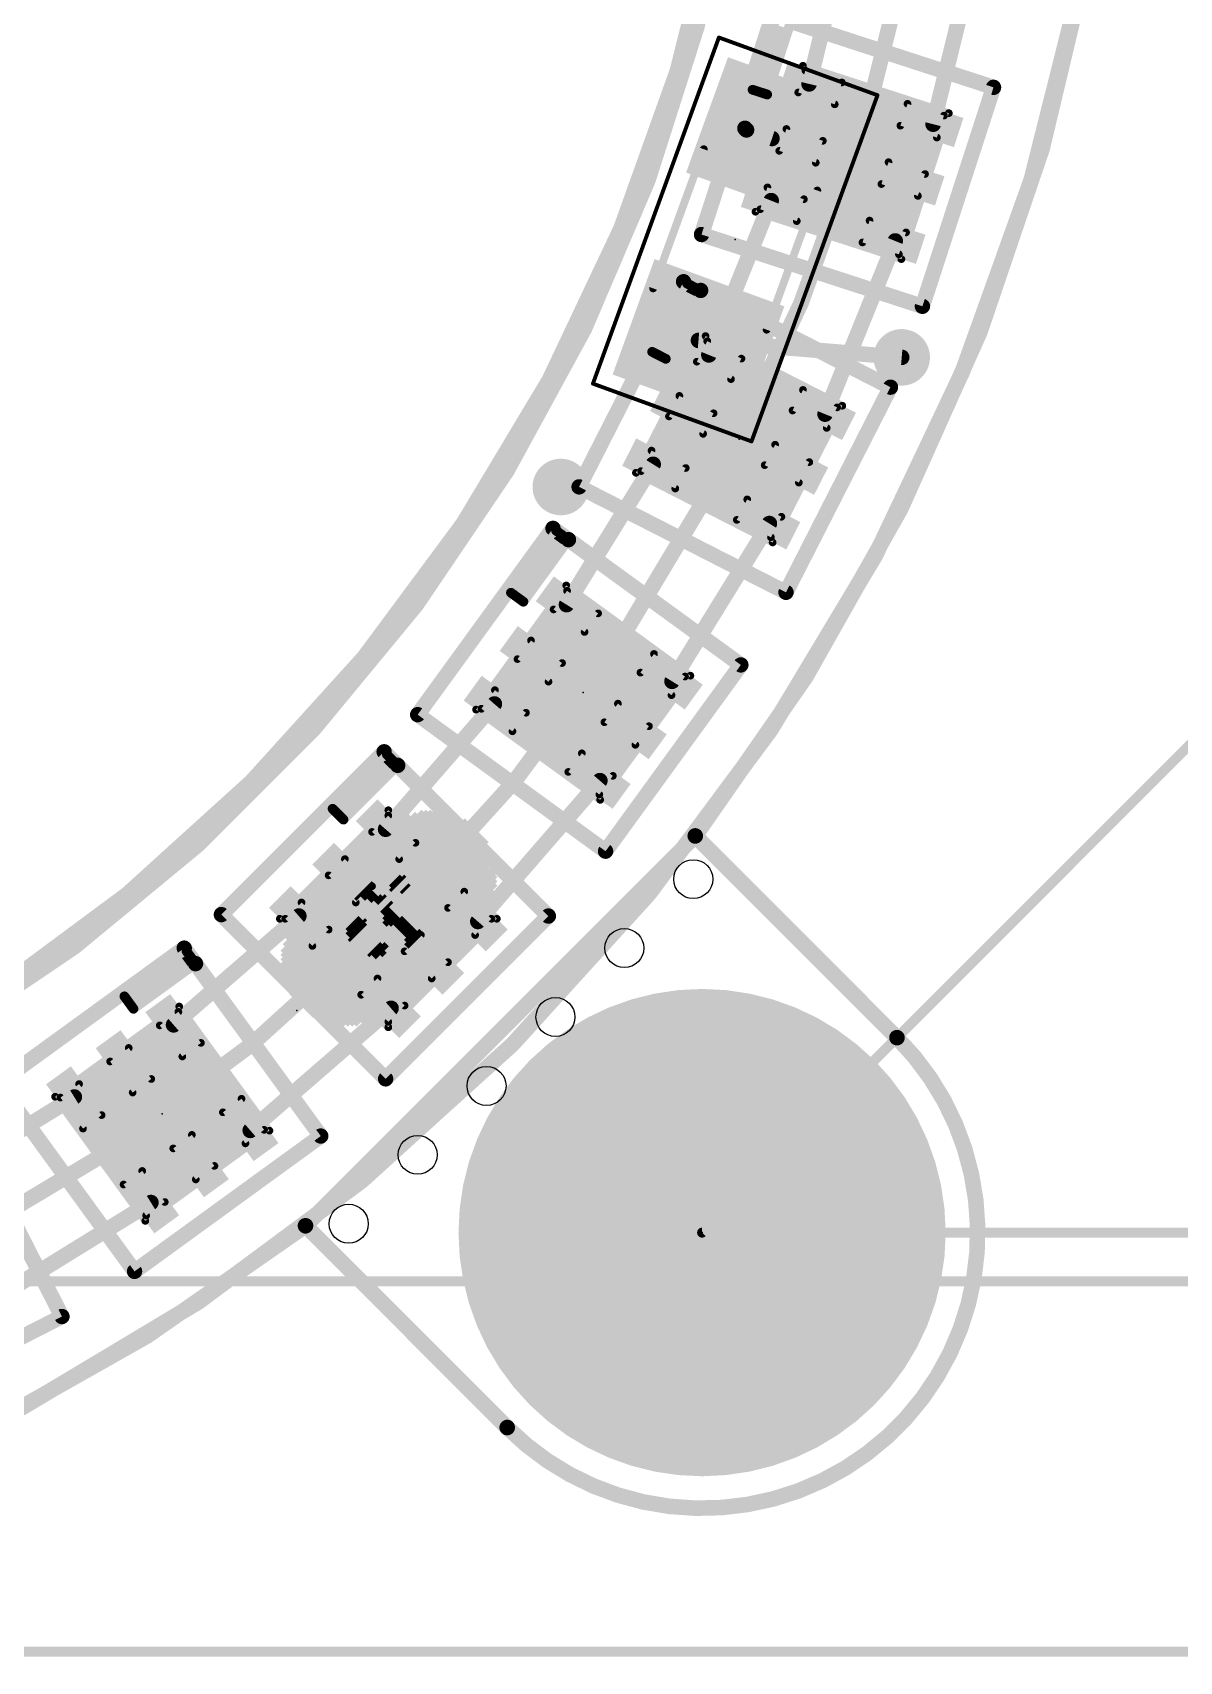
# Model space of a CAD drawing. Extents: x -17 to 92, y -61 to 85.
# Drawn here: x 40.8 to 55.75, y 0.76 to 21.99 of the extents above; entities that cross this region are included whole.
import ezdxf

# ---------------------------------------------------------------- set-up
doc = ezdxf.new("R2010")
doc.units = 0
for name, color, linetype in [('1', 12, 'CONTINUOUS'), ('16', 132, 'CONTINUOUS'), ('17', 110, 'CONTINUOUS'), ('18', 110, 'CONTINUOUS'), ('20', 31, 'CONTINUOUS'), ('21', 41, 'CONTINUOUS'), ('22', 253, 'CONTINUOUS'), ('23', 53, 'CONTINUOUS'), ('24', 53, 'CONTINUOUS'), ('39', 12, 'CONTINUOUS'), ('40', 132, 'CONTINUOUS'), ('47', 253, 'CONTINUOUS'), ('51', 253, 'CONTINUOUS'), ('52', 253, 'CONTINUOUS')]:
    doc.layers.add(name, color=color, linetype=linetype)

# ---------------------------------------------------------------- blocks, each defined once
blk = doc.blocks.new('RECT')
blk.add_solid([(-0.5, -0.5), (0.5, -0.5), (-0.5, 0.5), (0.5, 0.5)])
blk = doc.blocks.new('ROUNDP')
at = {"const_width": 0.5}
blk.add_lwpolyline([(0, -0.25, 1), (0, 0.25, 1), (0, -0.25)], format="xyb", dxfattribs=at)
blk = doc.blocks.new('ROUNDV')
at = {"const_width": 0.5}
blk.add_lwpolyline([(0, -0.25, 1), (0, 0.25, 1), (0, -0.25)], format="xyb", dxfattribs=at)

msp = doc.modelspace()

# ---------------------------------------------------------------- linework, layer by layer
at = {"layer": '1'}
for points, const_width in [([(0.889, 27.94, 2.4102), (28.0035, 54.991)], 0.2032), ([(27.94, 52.705, 2.4142), (52.705, 27.94)], 0.2032), ([(50.8753, 21.3302, 1), (50.9739, 21.306)], 0.1016), ([(52.4921, 20.8049, 1), (52.5907, 20.7807)], 0.1016), ([(50.4773, 19.7774, 1), (50.3831, 19.8154)], 0.1016), ([(52.0941, 19.252, 1), (51.9999, 19.2902)], 0.1016), ([(49.5713, 17.8055, 1), (49.6655, 17.7675)], 0.1016), ([(51.0861, 17.0338, 1), (51.1802, 16.9956)], 0.1016), ([(48.9353, 16.3342, 1), (48.8488, 16.3876)], 0.1016), ([(50.45, 15.5624, 1), (50.3635, 15.6158)], 0.1016), ([(47.7199, 14.5593, 1), (47.8064, 14.5059)], 0.1016), ([(49.0953, 13.5601, 1), (49.1817, 13.5067)], 0.1016), ([(46.8611, 13.2049, 1), (46.7844, 13.2715)], 0.1016), ([(48.2364, 12.2057, 1), (48.1596, 12.2722)], 0.1016), ([(45.3669, 11.6394, 1), (45.4436, 11.5728)], 0.1016), ([(44.3072, 10.4364, 1), (44.2406, 10.5131)], 0.1016), ([(46.5689, 10.4373, 1), (46.6457, 10.3708)], 0.1016), ([(45.5092, 9.2343, 1), (45.4427, 9.3111)], 0.1016), ([(42.6085, 9.0956, 1), (42.6751, 9.0189)], 0.1016), ([(41.3741, 8.0736, 1), (41.3207, 8.1601)], 0.1016), ([(43.6078, 7.7203, 1), (43.6743, 7.6436)], 0.1016), ([(42.3733, 6.6983, 1), (42.3199, 6.7847)], 0.1016)]:
    msp.add_lwpolyline(points, format="xyb", dxfattribs=dict(at, const_width=const_width))
at = {"layer": '1', "const_width": 0.2032}
for points in [[(50.9246, 21.3181), (51.4355, 23.3966)], [(53.1146, 23.1307), (52.5414, 20.7928)], [(49.6184, 17.7865), (50.4302, 19.7964)], [(51.1331, 17.0147), (52.047, 19.2711)], [(48.8921, 16.3609), (47.7632, 14.5326)], [(50.4068, 15.5891), (49.1385, 13.5334)], [(46.8227, 13.2382), (45.4052, 11.6061)], [(46.6073, 10.404), (48.198, 12.239)], [(44.2739, 10.4748), (42.6418, 9.0573)], [(45.476, 9.2727), (43.641, 7.682)], [(41.3474, 8.1168), (39.5191, 6.9879)], [(40.2909, 5.4732), (42.3466, 6.7415)]]:
    msp.add_lwpolyline(points, dxfattribs=at)
at = {"layer": '16'}
for points, const_width in [([(27.8765, 54.991, 2.4102), (54.991, 27.94)], 0.2032), ([(50.1247, 20.775, 1), (50.0529, 20.7032)], 0.1016), ([(50.1253, 20.7669, 1), (50.0929, 20.6707)], 0.1016), ([(50.0732, 20.6829, 1), (50.145, 20.7547)], 0.1016), ([(50.4244, 20.5587, 1), (50.4569, 20.655)], 0.1016), ([(49.4872, 18.0264, 1), (49.4788, 17.9251)], 0.1016), ([(52.1275, 17.7044, 1), (52.136, 17.8056)], 0.1016), ([(49.477, 11.5548, 1), (49.4052, 11.483)], 0.1016), ([(49.477, 11.483, 1), (49.4052, 11.5548)], 0.1016), ([(46.99, 3.81, 1), (52.07, 8.89)], 0.2032), ([(52.1059, 8.9259, 1), (52.0341, 8.8541)], 0.1016), ([(52.0341, 8.8541, 1), (52.1059, 8.9259)], 0.1016), ([(44.397, 6.4748, 1), (44.3252, 6.403)], 0.1016), ([(44.3252, 6.4748, 1), (44.397, 6.403)], 0.1016), ([(47.0259, 3.8459, 1), (46.9541, 3.7741)], 0.1016), ([(46.9541, 3.7741, 1), (47.0259, 3.8459)], 0.1016)]:
    msp.add_lwpolyline(points, format="xyb", dxfattribs=dict(at, const_width=const_width))
at = {"layer": '16', "const_width": 0.2032}
for points in [[(50.0888, 20.7391), (50.1091, 20.7188)], [(50.1091, 20.7188), (50.4406, 20.6069)], [(49.483, 17.9757), (52.1318, 17.755)], [(44.3611, 6.4389), (49.4411, 11.5189)], [(49.4411, 11.5189), (52.07, 8.89)], [(46.99, 3.81), (44.3611, 6.4389)]]:
    msp.add_lwpolyline(points, dxfattribs=at)
at = {"layer": '20'}
for points, const_width in [([(49.4411, 11.5189, 0.3395), (49.4411, 44.3611)], 0.2032), ([(31.75, 5.969, 0.3201), (49.911, 24.13)], 0.2032), ([(49.477, 11.5548, 1), (49.4052, 11.483)], 0.1016), ([(49.4008, 11.5498, 1), (49.4814, 11.488)], 0.1016), ([(46.99, 3.81, 1), (52.07, 8.89)], 0.2032), ([(52.1059, 8.9259, 1), (52.0341, 8.8541)], 0.1016), ([(52.0341, 8.8541, 1), (52.1059, 8.9259)], 0.1016), ([(11.5189, 6.4389, 0.3395), (44.3611, 6.4389)], 0.2032), ([(44.397, 6.4748, 1), (44.3252, 6.403)], 0.1016), ([(44.392, 6.3986, 1), (44.3302, 6.4792)], 0.1016), ([(47.0259, 3.8459, 1), (46.9541, 3.7741)], 0.1016), ([(46.9541, 3.7741, 1), (47.0259, 3.8459)], 0.1016)]:
    msp.add_lwpolyline(points, format="xyb", dxfattribs=dict(at, const_width=const_width))
at = {"layer": '20', "const_width": 0.2032}
for points in [[(52.07, 8.89), (49.4411, 11.5189)], [(44.3611, 6.4389), (46.99, 3.81)]]:
    msp.add_lwpolyline(points, dxfattribs=at)
at = {"layer": '20'}
for centre in [(49.4147, 10.9555), (48.5166, 10.0574), (47.6186, 9.1594), (46.7206, 8.2614), (45.8226, 7.3634), (44.9245, 6.4653)]:
    msp.add_circle(centre, 0.254, dxfattribs=at)
at = {"layer": '21'}
for points, const_width in [([(27.94, 0.889, 1), (27.94, 54.991, 1), (27.94, 0.889)], 0.2032), ([(27.94, 5.715, 1), (27.94, 50.165, 1), (27.94, 5.715)], 0.2032), ([(50.1979, 21.2722, 1), (50.1782, 21.2118)], 0.0635), ([(50.1578, 21.2518, 1), (50.2182, 21.2322)], 0.0635), ([(50.293, 21.2413, 1), (50.2733, 21.1809)], 0.0635), ([(50.253, 21.2209, 1), (50.3133, 21.2013)], 0.0635), ([(50.2733, 21.1809, 1), (50.293, 21.2413)], 0.0635), ([(50.3684, 21.15, 1), (50.3881, 21.2104)], 0.0635), ([(53.3759, 21.2577, 1), (53.2808, 21.2886)], 0.1), ([(53.3129, 21.2256, 1), (53.3438, 21.3207)], 0.1), ([(50.3481, 21.19, 1), (50.4085, 21.1704)], 0.0635), ([(49.5379, 19.4029, 1), (49.507, 19.3078)], 0.1), ([(49.4749, 19.3708, 1), (49.57, 19.3399)], 0.1), ([(49.3112, 18.7848, 1), (49.2658, 18.6957)], 0.1), ([(49.333, 18.7176, 1), (49.2439, 18.7629)], 0.1), ([(49.3474, 18.7458, 1), (49.3186, 18.6893)], 0.0635), ([(49.3613, 18.7031, 1), (49.3047, 18.732)], 0.0635), ([(49.5339, 18.6713, 1), (49.4885, 18.5822)], 0.1), ([(49.4885, 18.5822, 1), (49.5339, 18.6713)], 0.1), ([(49.5395, 18.6123, 1), (49.4829, 18.6412)], 0.0635), ([(49.4968, 18.5985, 1), (49.5256, 18.655)], 0.0635), ([(49.405, 18.5686, 1), (49.3484, 18.5975)], 0.0635), ([(52.3538, 18.4354, 1), (52.4489, 18.4045)], 0.1), ([(52.3859, 18.3724, 1), (52.4168, 18.4675)], 0.1), ([(48.8934, 17.8548, 1), (48.8646, 17.7983)], 0.0635), ([(48.8507, 17.841, 1), (48.9073, 17.8121)], 0.0635), ([(48.9825, 17.8094, 1), (48.9537, 17.7529)], 0.0635), ([(48.9537, 17.7529, 1), (48.9825, 17.8094)], 0.0635), ([(48.9398, 17.7956, 1), (48.9964, 17.7667)], 0.0635), ([(49.0289, 17.7502, 1), (49.0855, 17.7213)], 0.0635), ([(49.0428, 17.7075, 1), (49.0716, 17.764)], 0.0635), ([(52.0301, 17.3433, 1), (51.941, 17.3887)], 0.1), ([(51.9628, 17.3215, 1), (52.0082, 17.4106)], 0.1), ([(47.9492, 16.1118, 1), (47.9038, 16.0227)], 0.1), ([(47.8819, 16.0899, 1), (47.971, 16.0445)], 0.1), ([(47.6158, 15.5667, 1), (47.5571, 15.4858)], 0.1), ([(47.6269, 15.4969, 1), (47.546, 15.5557)], 0.1), ([(47.6456, 15.5226, 1), (47.6082, 15.4712)], 0.0635), ([(47.6526, 15.4782, 1), (47.6012, 15.5155)], 0.0635), ([(47.6747, 15.3385, 1), (47.6233, 15.3759)], 0.0635), ([(47.8181, 15.4198, 1), (47.7593, 15.3389)], 0.1), ([(47.7593, 15.3389, 1), (47.8181, 15.4198)], 0.1), ([(47.8144, 15.3607, 1), (47.763, 15.398)], 0.0635), ([(47.77, 15.3536, 1), (47.8074, 15.405)], 0.0635), ([(47.0134, 14.7065, 1), (47.0648, 14.6692)], 0.0635), ([(47.0578, 14.7135, 1), (47.0205, 14.6622)], 0.0635), ([(47.1387, 14.6548, 1), (47.1014, 14.6034)], 0.0635), ([(47.0943, 14.6477, 1), (47.1457, 14.6104)], 0.0635), ([(47.1014, 14.6034, 1), (47.1387, 14.6548)], 0.0635), ([(50.579, 14.7157, 1), (50.6681, 14.6703)], 0.1), ([(50.6009, 14.6485, 1), (50.6463, 14.7376)], 0.1), ([(47.1752, 14.589, 1), (47.2266, 14.5516)], 0.0635), ([(47.1823, 14.5446, 1), (47.2196, 14.596)], 0.0635), ([(50.0758, 13.7176, 1), (49.9949, 13.7764)], 0.1), ([(50.006, 13.7066, 1), (50.0647, 13.7875)], 0.1), ([(45.8525, 13.1397, 1), (45.7937, 13.0588)], 0.1), ([(45.7826, 13.1286, 1), (45.8636, 13.0698)], 0.1), ([(45.4215, 12.6505, 1), (45.3508, 12.5798)], 0.1), ([(45.4215, 12.5798, 1), (45.3508, 12.6505)], 0.1), ([(45.444, 12.6023, 1), (45.3991, 12.5574)], 0.0635), ([(45.444, 12.5574, 1), (45.3991, 12.6023)], 0.0635), ([(45.5983, 12.4737, 1), (45.5276, 12.403)], 0.1), ([(45.5276, 12.403, 1), (45.5983, 12.4737)], 0.1), ([(45.444, 12.4159, 1), (45.3991, 12.4608)], 0.0635), ([(45.5854, 12.4159, 1), (45.5405, 12.4608)], 0.0635), ([(45.5405, 12.4159, 1), (45.5854, 12.4608)], 0.0635), ([(44.7369, 11.8952, 1), (44.6919, 11.8503)], 0.0635), ([(44.6919, 11.8952, 1), (44.7369, 11.8503)], 0.0635), ([(44.8076, 11.8244, 1), (44.7627, 11.7795)], 0.0635), ([(44.7627, 11.8244, 1), (44.8076, 11.7795)], 0.0635), ([(44.7627, 11.7795, 1), (44.8076, 11.8244)], 0.0635), ([(44.8334, 11.7537, 1), (44.8783, 11.7088)], 0.0635), ([(44.8334, 11.7088, 1), (44.8783, 11.7537)], 0.0635), ([(48.2315, 11.3494, 1), (48.3124, 11.2906)], 0.1), ([(48.2426, 11.2795, 1), (48.3014, 11.3604)], 0.1), ([(43.3002, 10.5292, 1), (43.2295, 10.4585)], 0.1), ([(43.2295, 10.5292, 1), (43.3002, 10.4585)], 0.1), ([(47.5619, 10.4394, 1), (47.4912, 10.5101)], 0.1), ([(47.4912, 10.4394, 1), (47.5619, 10.5101)], 0.1), ([(42.8212, 10.0863, 1), (42.7403, 10.0275)], 0.1), ([(42.8102, 10.0164, 1), (42.7514, 10.0973)], 0.1), ([(42.8359, 10.0351, 1), (42.7845, 9.9978)], 0.0635), ([(42.8288, 9.9908, 1), (42.7915, 10.0421)], 0.0635), ([(42.8067, 9.8511, 1), (42.7694, 9.9025)], 0.0635), ([(42.9682, 9.884, 1), (42.8873, 9.8253)], 0.1), ([(42.8873, 9.8253, 1), (42.9682, 9.884)], 0.1), ([(42.902, 9.836, 1), (42.9534, 9.8733)], 0.0635), ([(42.9464, 9.829, 1), (42.9091, 9.8803)], 0.0635), ([(42.0268, 9.4473, 1), (41.9755, 9.41)], 0.0635), ([(41.9825, 9.4543, 1), (42.0198, 9.403)], 0.0635), ([(42.0856, 9.3664, 1), (42.0343, 9.3291)], 0.0635), ([(42.0413, 9.3734, 1), (42.0786, 9.3221)], 0.0635), ([(42.0343, 9.3291, 1), (42.0856, 9.3664)], 0.0635), ([(42.1001, 9.2925, 1), (42.1374, 9.2412)], 0.0635), ([(42.093, 9.2482, 1), (42.1444, 9.2855)], 0.0635), ([(45.3699, 8.3888, 1), (45.4406, 8.3181)], 0.1), ([(45.3699, 8.3181, 1), (45.4406, 8.3888)], 0.1), ([(44.5196, 7.5786, 1), (44.6005, 7.6374)], 0.1), ([(44.5894, 7.5676, 1), (44.5306, 7.6485)], 0.1), ([(42.1036, 5.8851, 1), (42.1624, 5.8042)], 0.1), ([(42.0925, 5.8153, 1), (42.1734, 5.874)], 0.1), ([(41.1424, 5.2337, 1), (41.2315, 5.2791)], 0.1), ([(41.2097, 5.2119, 1), (41.1643, 5.301)], 0.1)]:
    msp.add_lwpolyline(points, format="xyb", dxfattribs=dict(at, const_width=const_width))
for points, const_width in [([(50.4495, 22.2085), (49.5225, 19.3553)], 0.2), ([(50.188, 21.242), (50.4971, 22.1931)], 0.127), ([(50.5613, 22.067), (50.2831, 21.2111)], 0.127), ([(50.6873, 22.1313), (50.3783, 21.1802)], 0.127), ([(53.3284, 21.2731), (50.6873, 22.1313)], 0.2), ([(50.2831, 21.2111), (50.188, 21.242)], 0.127), ([(50.3783, 21.1802), (50.2831, 21.2111)], 0.127), ([(52.4013, 18.4199), (53.3284, 21.2731)], 0.2), ([(49.5225, 19.3553), (52.4013, 18.4199)], 0.2), ([(49.2885, 18.7402), (47.9265, 16.0672)], 0.2), ([(48.879, 17.8265), (49.333, 18.7176)], 0.127), ([(49.5112, 18.6268), (49.0572, 17.7357)], 0.127), ([(49.5112, 18.6268), (49.2885, 18.7402)], 0.2), ([(49.333, 18.7176), (49.5112, 18.6268)], 0.127), ([(51.9855, 17.366), (49.5112, 18.6268)], 0.2), ([(49.3767, 18.5831), (48.9681, 17.7811)], 0.127), ([(48.9681, 17.7811), (48.879, 17.8265)], 0.127), ([(49.0572, 17.7357), (48.9681, 17.7811)], 0.127), ([(50.6236, 14.693), (51.9855, 17.366)], 0.2), ([(47.9265, 16.0672), (50.6236, 14.693)], 0.2), ([(47.5865, 15.5263), (45.8231, 13.0992)], 0.2), ([(47.0391, 14.6879), (47.6269, 15.4969)], 0.127), ([(47.7887, 15.3793), (47.5865, 15.5263)], 0.2), ([(47.6269, 15.4969), (47.7887, 15.3793)], 0.127), ([(47.649, 15.3572), (47.12, 14.6291)], 0.127), ([(47.7887, 15.3793), (47.2009, 14.5703)], 0.127), ([(50.0354, 13.747), (47.7887, 15.3793)], 0.2), ([(47.12, 14.6291), (47.0391, 14.6879)], 0.127), ([(47.2009, 14.5703), (47.12, 14.6291)], 0.127), ([(48.272, 11.32), (50.0354, 13.747)], 0.2), ([(45.8231, 13.0992), (48.272, 11.32)], 0.2), ([(45.3862, 12.6152), (43.2648, 10.4938)], 0.2), ([(44.7144, 11.8727), (45.4215, 12.5798)], 0.127), ([(45.5629, 12.4384), (45.3862, 12.6152)], 0.2), ([(45.4215, 12.5798), (45.5629, 12.4384)], 0.127), ([(47.5266, 10.4748), (45.5629, 12.4384)], 0.2), ([(45.4215, 12.4384), (44.7851, 11.802)], 0.127), ([(45.5629, 12.4384), (44.8558, 11.7313)], 0.127), ([(44.7851, 11.802), (44.7144, 11.8727)], 0.127), ([(44.8558, 11.7313), (44.7851, 11.802)], 0.127), ([(43.2648, 10.4938), (45.4052, 8.3534)], 0.2), ([(45.4052, 8.3534), (47.5266, 10.4748)], 0.2), ([(42.7808, 10.0569), (40.3537, 8.2935)], 0.2), ([(42.0012, 9.4287), (42.8102, 10.0164)], 0.127), ([(42.9277, 9.8546), (42.7808, 10.0569)], 0.2), ([(42.8102, 10.0164), (42.9277, 9.8546)], 0.127), ([(42.7881, 9.8768), (42.0599, 9.3478)], 0.127), ([(42.9277, 9.8546), (42.1187, 9.2669)], 0.127), ([(44.56, 7.608), (42.9277, 9.8546)], 0.2), ([(42.0599, 9.3478), (42.0012, 9.4287)], 0.127), ([(42.1187, 9.2669), (42.0599, 9.3478)], 0.127), ([(40.3537, 8.2935), (42.133, 5.8446)], 0.2), ([(41.187, 5.2564), (39.9263, 7.7308)], 0.2), ([(42.133, 5.8446), (44.56, 7.608)], 0.2), ([(38.514, 3.8945), (41.187, 5.2564)], 0.2)]:
    msp.add_lwpolyline(points, dxfattribs=dict(at, const_width=const_width))
at = {"layer": '23'}
for p in [(51.4858, 20.2946), (50.0126, 16.6878), (47.9806, 13.3858), (45.4406, 10.4394), (42.4942, 7.8994), (49.53, 6.35)]:
    msp.add_point(p, dxfattribs=at)
at = {"layer": '24'}
for p in [(49.9618, 19.2913), (44.2468, 9.2456)]:
    msp.add_point(p, dxfattribs=at)
at = {"layer": '40', "const_width": 0.0508}
for points in [[(49.749, 21.9228), (48.1073, 17.4123)], [(51.8163, 21.1703), (49.749, 21.9228)], [(50.1746, 16.6598), (51.8163, 21.1703)], [(48.1073, 17.4123), (50.1746, 16.6598)]]:
    msp.add_lwpolyline(points, dxfattribs=at)
at = {"layer": '40', "const_width": 0.0254}
for points in [[(49.7533, 21.9347, 1), (49.7446, 21.9109)], [(49.7609, 21.9184, 1), (49.7371, 21.9271)], [(51.8282, 21.166, 1), (51.8044, 21.1747)], [(51.812, 21.1584, 1), (51.8207, 21.1823)], [(48.1116, 17.4242, 1), (48.1029, 17.4003)], [(48.0954, 17.4166, 1), (48.1192, 17.4079)], [(50.1627, 16.6642, 1), (50.1865, 16.6555)], [(50.1703, 16.6479, 1), (50.179, 16.6717)]]:
    msp.add_lwpolyline(points, format="xyb", dxfattribs=at)
at = {"layer": '47', "const_width": 0.13}
for points in [[(49.53, 6.35), (84.5639, 41.3839)], [(49.53, 6.35), (69.26, 6.35)], [(27.94, 5.715), (61.64, 5.715)], [(27.94, 0.889), (65.45, 0.889)]]:
    msp.add_lwpolyline(points, dxfattribs=at)
at = {"layer": '47', "const_width": 0.065}
for points in [[(49.53, 6.3825, 1), (49.53, 6.3175)], [(49.507, 6.373, 1), (49.553, 6.327)]]:
    msp.add_lwpolyline(points, format="xyb", dxfattribs=at)
at = {"layer": '51', "const_width": 0.1}
for points in [[(50.2257, 19.6526), (50.8438, 21.5547)], [(50.8759, 21.4917), (50.7832, 21.2064)], [(50.8438, 21.5547), (52.7459, 20.9366)], [(51.3514, 21.3372), (50.8759, 21.4917)], [(50.7832, 21.2064), (51.2587, 21.0518)], [(51.2587, 21.0518), (51.3514, 21.3372)], [(52.2073, 21.059), (52.1146, 20.7737)], [(52.6829, 20.9045), (52.2073, 21.059)], [(52.1146, 20.7737), (52.5902, 20.6192)], [(52.7459, 20.9366), (52.1278, 19.0345)], [(52.5902, 20.6192), (52.6829, 20.9045)], [(50.6286, 20.7308), (50.5359, 20.4455)], [(51.1042, 20.5763), (50.6286, 20.7308)], [(51.0115, 20.291), (51.1042, 20.5763)], [(50.5359, 20.4455), (51.0115, 20.291)], [(51.8674, 20.0129), (51.9601, 20.2982)], [(51.9601, 20.2982), (52.4357, 20.1437)], [(52.4357, 20.1437), (52.343, 19.8584)], [(50.3814, 19.97), (50.2887, 19.6847)], [(50.857, 19.8155), (50.3814, 19.97)], [(52.343, 19.8584), (51.8674, 20.0129)], [(50.7643, 19.5302), (50.857, 19.8155)], [(52.1278, 19.0345), (50.2257, 19.6526)], [(50.2887, 19.6847), (50.7643, 19.5302)], [(51.6202, 19.252), (51.7129, 19.5374)], [(51.7129, 19.5374), (52.1884, 19.3828)], [(52.1884, 19.3828), (52.0957, 19.0975)], [(52.0957, 19.0975), (51.6202, 19.252)], [(48.6676, 16.2508), (49.5756, 18.0328)], [(49.5756, 18.0328), (51.3576, 17.1248)], [(49.5974, 17.9655), (49.4612, 17.6982)], [(50.0429, 17.7386), (49.5974, 17.9655)], [(49.4612, 17.6982), (49.9067, 17.4712)], [(49.9067, 17.4712), (50.0429, 17.7386)], [(49.2342, 17.2527), (49.098, 16.9854)], [(49.6797, 17.0257), (49.2342, 17.2527)], [(50.8448, 17.33), (50.7086, 17.0627)], [(51.2903, 17.103), (50.8448, 17.33)], [(49.098, 16.9854), (49.5435, 16.7584)], [(49.5435, 16.7584), (49.6797, 17.0257)], [(51.3576, 17.1248), (50.4496, 15.3428)], [(50.7086, 17.0627), (51.1542, 16.8357)], [(51.1542, 16.8357), (51.2903, 17.103)], [(48.871, 16.5399), (48.7349, 16.2726)], [(49.3166, 16.3129), (48.871, 16.5399)], [(50.3455, 16.3499), (50.4817, 16.6172)], [(50.4817, 16.6172), (50.9272, 16.3902)], [(49.1804, 16.0456), (49.3166, 16.3129)], [(50.791, 16.1229), (50.3455, 16.3499)], [(50.9272, 16.3902), (50.791, 16.1229)], [(50.4496, 15.3428), (48.6676, 16.2508)], [(48.7349, 16.2726), (49.1804, 16.0456)], [(49.9823, 15.637), (50.1185, 15.9044)], [(50.1185, 15.9044), (50.564, 15.6774)], [(50.564, 15.6774), (50.4278, 15.4101)], [(50.4278, 15.4101), (49.9823, 15.637)], [(46.5838, 13.1646), (47.7594, 14.7826)], [(47.7704, 14.7128), (47.5941, 14.4701)], [(47.7594, 14.7826), (49.3774, 13.607)], [(48.1749, 14.4189), (47.7704, 14.7128)], [(47.5941, 14.4701), (47.9986, 14.1762)], [(47.9986, 14.1762), (48.1749, 14.4189)], [(47.3002, 14.0655), (47.1239, 13.8228)], [(47.7047, 13.7717), (47.3002, 14.0655)], [(47.1239, 13.8228), (47.5284, 13.529)], [(47.5284, 13.529), (47.7047, 13.7717)], [(48.9031, 13.8899), (48.7267, 13.6472)], [(49.3076, 13.596), (48.9031, 13.8899)], [(49.3774, 13.607), (48.2018, 11.989)], [(48.7267, 13.6472), (49.1312, 13.3533)], [(49.1312, 13.3533), (49.3076, 13.596)], [(46.83, 13.4183), (46.6536, 13.1756)], [(47.2345, 13.1244), (46.83, 13.4183)], [(48.2018, 11.989), (46.5838, 13.1646)], [(46.6536, 13.1756), (47.0581, 12.8817)], [(47.0581, 12.8817), (47.2345, 13.1244)], [(48.2565, 12.9999), (48.4328, 13.2426)], [(48.4328, 13.2426), (48.8373, 12.9488)], [(48.661, 12.7061), (48.2565, 12.9999)], [(48.8373, 12.9488), (48.661, 12.7061)], [(47.7863, 12.3527), (47.9626, 12.5954)], [(47.9626, 12.5954), (48.3671, 12.3015)], [(48.1908, 12.0588), (47.7863, 12.3527)], [(48.3671, 12.3015), (48.1908, 12.0588)], [(44.0264, 10.4394), (45.4406, 11.8536)], [(45.4406, 11.8536), (46.8548, 10.4394)], [(45.4406, 11.7829), (45.2285, 11.5708)], [(45.7942, 11.4293), (45.4406, 11.7829)], [(45.2285, 11.5708), (45.582, 11.2172)], [(45.582, 11.2172), (45.7942, 11.4293)], [(44.8749, 11.2172), (44.6628, 11.0051)], [(45.2285, 10.8637), (44.8749, 11.2172)], [(44.6628, 11.0051), (45.0163, 10.6515)], [(45.0163, 10.6515), (45.2285, 10.8637)], [(46.4305, 10.793), (46.2184, 10.5808)], [(46.7841, 10.4394), (46.4305, 10.793)], [(44.3092, 10.6515), (44.0971, 10.4394)], [(44.6628, 10.298), (44.3092, 10.6515)], [(46.2184, 10.5808), (46.572, 10.2273)], [(45.4406, 9.0252), (44.0264, 10.4394)], [(44.0971, 10.4394), (44.4507, 10.0858)], [(46.8548, 10.4394), (45.4406, 9.0252)], [(46.572, 10.2273), (46.7841, 10.4394)], [(44.4507, 10.0858), (44.6628, 10.298)], [(45.6527, 10.0151), (45.8649, 10.2273)], [(45.8649, 10.2273), (46.2184, 9.8737)], [(46.0063, 9.6616), (45.6527, 10.0151)], [(46.2184, 9.8737), (46.0063, 9.6616)], [(45.087, 9.4495), (45.2992, 9.6616)], [(45.2992, 9.6616), (45.6527, 9.308)], [(41.0974, 8.1206), (42.7154, 9.2962)], [(42.7154, 9.2962), (43.891, 7.6782)], [(45.4406, 9.0959), (45.087, 9.4495)], [(45.6527, 9.308), (45.4406, 9.0959)], [(42.7044, 9.2264), (42.4617, 9.05)], [(42.9983, 8.8219), (42.7044, 9.2264)], [(42.4617, 9.05), (42.7556, 8.6455)], [(42.0572, 8.7561), (41.8145, 8.5798)], [(42.351, 8.3516), (42.0572, 8.7561)], [(42.7556, 8.6455), (42.9983, 8.8219)], [(41.8145, 8.5798), (42.1083, 8.1753)], [(41.4099, 8.2859), (41.1672, 8.1096)], [(41.7038, 7.8814), (41.4099, 8.2859)], [(42.1083, 8.1753), (42.351, 8.3516)], [(42.273, 6.5026), (41.0974, 8.1206)], [(41.1672, 8.1096), (41.4611, 7.7051)], [(43.5273, 8.0937), (43.2846, 7.9174)], [(43.8212, 7.6892), (43.5273, 8.0937)], [(41.4611, 7.7051), (41.7038, 7.8814)], [(43.2846, 7.9174), (43.5785, 7.5129)], [(43.891, 7.6782), (42.273, 6.5026)], [(42.6374, 7.4472), (42.8801, 7.6235)], [(42.8801, 7.6235), (43.1739, 7.219)], [(43.5785, 7.5129), (43.8212, 7.6892)], [(42.9312, 7.0427), (42.6374, 7.4472)], [(43.1739, 7.219), (42.9312, 7.0427)], [(41.9901, 6.9769), (42.2328, 7.1533)], [(42.284, 6.5724), (41.9901, 6.9769)], [(42.2328, 7.1533), (42.5267, 6.7488)], [(42.5267, 6.7488), (42.284, 6.5724)]]:
    msp.add_lwpolyline(points, dxfattribs=at)
at = {"layer": '51', "const_width": 0.05}
for points in [[(50.8515, 21.5784, 1), (50.836, 21.5309)], [(50.8675, 21.5469, 1), (50.82, 21.5624)], [(50.8836, 21.5154, 1), (50.8681, 21.4679)], [(50.8996, 21.4839, 1), (50.8521, 21.4994)], [(50.7909, 21.2301, 1), (50.7754, 21.1826)], [(50.7594, 21.2141, 1), (50.8069, 21.1986)], [(51.3752, 21.3294, 1), (51.3276, 21.3449)], [(51.3437, 21.3134, 1), (51.3591, 21.3609)], [(51.2349, 21.0596, 1), (51.2825, 21.0441)], [(51.251, 21.0281, 1), (51.2664, 21.0756)], [(52.2151, 21.0828, 1), (52.1996, 21.0353)], [(52.2311, 21.0513, 1), (52.1836, 21.0668)], [(52.1224, 20.7975, 1), (52.1069, 20.75)], [(52.0909, 20.7815, 1), (52.1384, 20.766)], [(52.7066, 20.8968, 1), (52.6591, 20.9123)], [(52.6751, 20.8808, 1), (52.6906, 20.9283)], [(52.7696, 20.9289, 1), (52.7221, 20.9444)], [(52.7381, 20.9129, 1), (52.7536, 20.9604)], [(50.6364, 20.7546, 1), (50.6209, 20.707)], [(50.6524, 20.7231, 1), (50.6049, 20.7385)], [(51.128, 20.5686, 1), (51.0804, 20.584)], [(51.0964, 20.5525, 1), (51.1119, 20.6001)], [(52.5664, 20.6269, 1), (52.6139, 20.6115)], [(52.5824, 20.5954, 1), (52.5979, 20.643)], [(50.5437, 20.4693, 1), (50.5282, 20.4217)], [(50.5122, 20.4532, 1), (50.5597, 20.4378)], [(50.9877, 20.2987, 1), (51.0352, 20.2833)], [(51.0037, 20.2672, 1), (51.0192, 20.3148)], [(51.9679, 20.322, 1), (51.9524, 20.2744)], [(51.9839, 20.2905, 1), (51.9363, 20.3059)], [(52.4594, 20.136, 1), (52.4119, 20.1514)], [(52.4279, 20.1199, 1), (52.4434, 20.1675)], [(50.3892, 19.9938, 1), (50.3737, 19.9462)], [(50.4052, 19.9623, 1), (50.3577, 19.9777)], [(51.8751, 20.0367, 1), (51.8597, 19.9891)], [(51.8436, 20.0206, 1), (51.8912, 20.0052)], [(50.8807, 19.8077, 1), (50.8332, 19.8232)], [(50.8492, 19.7917, 1), (50.8647, 19.8392)], [(52.3192, 19.8661, 1), (52.3667, 19.8506)], [(52.3352, 19.8346, 1), (52.3507, 19.8822)], [(50.2019, 19.6603, 1), (50.2495, 19.6448)], [(50.2335, 19.6763, 1), (50.218, 19.6288)], [(50.2965, 19.7084, 1), (50.281, 19.6609)], [(50.265, 19.6924, 1), (50.3125, 19.6769)], [(50.7405, 19.5379, 1), (50.788, 19.5224)], [(50.7565, 19.5064, 1), (50.772, 19.5539)], [(51.7206, 19.5611, 1), (51.7052, 19.5136)], [(51.7367, 19.5296, 1), (51.6891, 19.5451)], [(52.2122, 19.3751, 1), (52.1647, 19.3906)], [(52.1807, 19.3591, 1), (52.1962, 19.4066)], [(51.6279, 19.2758, 1), (51.6125, 19.2283)], [(51.5964, 19.2598, 1), (51.644, 19.2443)], [(52.072, 19.1053, 1), (52.1195, 19.0898)], [(52.088, 19.0738, 1), (52.1035, 19.1213)], [(52.1041, 19.0423, 1), (52.1516, 19.0268)], [(52.1201, 19.0107, 1), (52.1356, 19.0583)], [(49.5869, 18.0551, 1), (49.5642, 18.0105)], [(49.5979, 18.0214, 1), (49.5533, 18.0441)], [(49.6088, 17.9878, 1), (49.5861, 17.9433)], [(49.6197, 17.9542, 1), (49.5752, 17.9769)], [(49.4726, 17.7205, 1), (49.4499, 17.676)], [(49.439, 17.7096, 1), (49.4835, 17.6869)], [(50.0652, 17.7272, 1), (50.0207, 17.7499)], [(50.0316, 17.7163, 1), (50.0543, 17.7608)], [(49.8845, 17.4826, 1), (49.929, 17.4599)], [(49.8954, 17.449, 1), (49.9181, 17.4935)], [(49.2456, 17.275, 1), (49.2229, 17.2305)], [(49.2565, 17.2414, 1), (49.212, 17.2641)], [(50.8562, 17.3522, 1), (50.8335, 17.3077)], [(50.8671, 17.3186, 1), (50.8226, 17.3413)], [(49.1094, 17.0077, 1), (49.0867, 16.9632)], [(49.0758, 16.9968, 1), (49.1203, 16.9741)], [(49.702, 17.0144, 1), (49.6575, 17.0371)], [(49.6684, 17.0035, 1), (49.6911, 17.048)], [(50.72, 17.0849, 1), (50.6973, 17.0404)], [(50.6864, 17.074, 1), (50.7309, 17.0513)], [(51.3126, 17.0916, 1), (51.2681, 17.1143)], [(51.279, 17.0807, 1), (51.3017, 17.1252)], [(51.3799, 17.1135, 1), (51.3353, 17.1362)], [(51.3462, 17.1025, 1), (51.3689, 17.1471)], [(49.5213, 16.7698, 1), (49.5658, 16.7471)], [(49.5322, 16.7362, 1), (49.5549, 16.7807)], [(51.1319, 16.847, 1), (51.1764, 16.8243)], [(51.1428, 16.8134, 1), (51.1655, 16.8579)], [(48.8824, 16.5622, 1), (48.8597, 16.5177)], [(48.8933, 16.5286, 1), (48.8488, 16.5513)], [(50.493, 16.6394, 1), (50.4703, 16.5949)], [(50.5039, 16.6058, 1), (50.4594, 16.6285)], [(49.3388, 16.3016, 1), (49.2943, 16.3243)], [(49.3052, 16.2907, 1), (49.3279, 16.3352)], [(50.3568, 16.3721, 1), (50.3341, 16.3276)], [(50.3232, 16.3612, 1), (50.3677, 16.3385)], [(50.9494, 16.3788, 1), (50.9049, 16.4015)], [(50.9158, 16.3679, 1), (50.9385, 16.4124)], [(48.6789, 16.2731, 1), (48.6563, 16.2285)], [(48.6453, 16.2621, 1), (48.6899, 16.2394)], [(48.7462, 16.2949, 1), (48.7235, 16.2504)], [(48.7126, 16.284, 1), (48.7571, 16.2613)], [(50.7687, 16.1342, 1), (50.8132, 16.1115)], [(50.7796, 16.1006, 1), (50.8023, 16.1451)], [(49.1581, 16.057, 1), (49.2026, 16.0343)], [(49.169, 16.0234, 1), (49.1917, 16.0679)], [(50.1298, 15.9266, 1), (50.1071, 15.8821)], [(50.1407, 15.893, 1), (50.0962, 15.9157)], [(50.5862, 15.666, 1), (50.5417, 15.6887)], [(50.5526, 15.6551, 1), (50.5753, 15.6996)], [(49.9936, 15.6593, 1), (49.9709, 15.6148)], [(49.96, 15.6484, 1), (50.0045, 15.6257)], [(50.4055, 15.4214, 1), (50.45, 15.3987)], [(50.4164, 15.3878, 1), (50.4391, 15.4323)], [(50.4273, 15.3541, 1), (50.4719, 15.3315)], [(50.4383, 15.3205, 1), (50.461, 15.3651)], [(47.7741, 14.8028, 1), (47.7447, 14.7624)], [(47.7796, 14.7679, 1), (47.7391, 14.7973)], [(47.7851, 14.733, 1), (47.7557, 14.6925)], [(47.7907, 14.6981, 1), (47.7502, 14.7275)], [(47.6088, 14.4903, 1), (47.5794, 14.4498)], [(47.5739, 14.4848, 1), (47.6143, 14.4554)], [(48.1952, 14.4042, 1), (48.1547, 14.4336)], [(48.1602, 14.3986, 1), (48.1896, 14.4391)], [(47.9839, 14.1559, 1), (48.0133, 14.1964)], [(47.3149, 14.0858, 1), (47.2855, 14.0453)], [(47.3204, 14.0509, 1), (47.28, 14.0802)], [(47.9784, 14.1909, 1), (48.0188, 14.1615)], [(47.1036, 13.8375, 1), (47.1441, 13.8081)], [(47.1386, 13.8431, 1), (47.1092, 13.8026)], [(47.7249, 13.757, 1), (47.6845, 13.7863)], [(47.69, 13.7514, 1), (47.7194, 13.7919)], [(48.9177, 13.9101, 1), (48.8884, 13.8696)], [(48.9233, 13.8752, 1), (48.8828, 13.9046)], [(48.7414, 13.6674, 1), (48.712, 13.6269)], [(48.7065, 13.6619, 1), (48.7469, 13.6325)], [(49.3278, 13.5813, 1), (49.2873, 13.6107)], [(49.2929, 13.5757, 1), (49.3223, 13.6162)], [(49.3976, 13.5923, 1), (49.3572, 13.6217)], [(49.3627, 13.5868, 1), (49.3921, 13.6273)], [(46.8447, 13.4386, 1), (46.8153, 13.3981)], [(46.8502, 13.4036, 1), (46.8097, 13.433)], [(47.5081, 13.5436, 1), (47.5486, 13.5143)], [(47.5137, 13.5087, 1), (47.5431, 13.5492)], [(49.111, 13.368, 1), (49.1515, 13.3386)], [(49.1165, 13.333, 1), (49.1459, 13.3735)], [(46.5985, 13.1848, 1), (46.5691, 13.1443)], [(46.5636, 13.1793, 1), (46.604, 13.1499)], [(46.6683, 13.1959, 1), (46.6389, 13.1554)], [(46.6334, 13.1903, 1), (46.6739, 13.1609)], [(47.2547, 13.1097, 1), (47.2143, 13.1391)], [(47.2198, 13.1042, 1), (47.2492, 13.1447)], [(48.4475, 13.2629, 1), (48.4181, 13.2224)], [(48.4531, 13.228, 1), (48.4126, 13.2573)], [(48.2712, 13.0202, 1), (48.2418, 12.9797)], [(48.2363, 13.0146, 1), (48.2767, 12.9852)], [(48.8576, 12.9341, 1), (48.8171, 12.9635)], [(48.8226, 12.9285, 1), (48.852, 12.969)], [(47.0379, 12.8964, 1), (47.0784, 12.867)], [(47.0434, 12.8615, 1), (47.0728, 12.902)], [(48.6408, 12.7207, 1), (48.6812, 12.6914)], [(48.6463, 12.6858, 1), (48.6757, 12.7263)], [(47.9773, 12.6157, 1), (47.9479, 12.5752)], [(47.9828, 12.5807, 1), (47.9424, 12.6101)], [(47.766, 12.3674, 1), (47.8065, 12.338)], [(47.801, 12.373, 1), (47.7716, 12.3325)], [(48.3873, 12.2868, 1), (48.3469, 12.3162)], [(48.3524, 12.2813, 1), (48.3818, 12.3218)], [(48.1705, 12.0735, 1), (48.211, 12.0441)], [(48.1761, 12.0386, 1), (48.2055, 12.0791)], [(45.4583, 11.8713, 1), (45.4229, 11.8359)], [(45.4583, 11.8359, 1), (45.4229, 11.8713)], [(48.1816, 12.0037, 1), (48.2221, 11.9743)], [(48.1871, 11.9688, 1), (48.2165, 12.0092)], [(45.4583, 11.8006, 1), (45.4229, 11.7652)], [(45.4583, 11.7652, 1), (45.4229, 11.8006)], [(45.2461, 11.5884, 1), (45.2108, 11.5531)], [(45.2108, 11.5884, 1), (45.2461, 11.5531)], [(45.8118, 11.4117, 1), (45.7765, 11.447)], [(45.7765, 11.4117, 1), (45.8118, 11.447)], [(44.8926, 11.2349, 1), (44.8572, 11.1995)], [(44.8926, 11.1995, 1), (44.8572, 11.2349)], [(45.5643, 11.2349, 1), (45.5997, 11.1995)], [(45.5643, 11.1995, 1), (45.5997, 11.2349)], [(44.6805, 11.0228, 1), (44.6451, 10.9874)], [(44.6451, 11.0228, 1), (44.6805, 10.9874)], [(45.2461, 10.846, 1), (45.2108, 10.8813)], [(45.2108, 10.846, 1), (45.2461, 10.8813)], [(46.4482, 10.8106, 1), (46.4129, 10.7753)], [(46.4482, 10.7753, 1), (46.4129, 10.8106)], [(44.3269, 10.6692, 1), (44.2916, 10.6339)], [(44.3269, 10.6339, 1), (44.2916, 10.6692)], [(44.9987, 10.6692, 1), (45.034, 10.6339)], [(44.9987, 10.6339, 1), (45.034, 10.6692)], [(46.2361, 10.5985, 1), (46.2007, 10.5631)], [(46.2007, 10.5985, 1), (46.2361, 10.5631)], [(44.0441, 10.4571, 1), (44.0087, 10.4217)], [(44.0087, 10.4571, 1), (44.0441, 10.4217)], [(44.1148, 10.4571, 1), (44.0794, 10.4217)], [(44.0794, 10.4571, 1), (44.1148, 10.4217)], [(46.8018, 10.4217, 1), (46.7664, 10.4571)], [(46.7664, 10.4217, 1), (46.8018, 10.4571)], [(46.8725, 10.4217, 1), (46.8371, 10.4571)], [(46.8371, 10.4217, 1), (46.8725, 10.4571)], [(44.6805, 10.2803, 1), (44.6451, 10.3157)], [(44.6451, 10.2803, 1), (44.6805, 10.3157)], [(45.8825, 10.2449, 1), (45.8472, 10.2096)], [(45.8825, 10.2096, 1), (45.8472, 10.2449)], [(46.5543, 10.2449, 1), (46.5896, 10.2096)], [(46.5543, 10.2096, 1), (46.5896, 10.2449)], [(44.433, 10.1035, 1), (44.4683, 10.0682)], [(44.433, 10.0682, 1), (44.4683, 10.1035)], [(45.6704, 10.0328, 1), (45.6351, 9.9975)], [(45.6351, 10.0328, 1), (45.6704, 9.9975)], [(46.2361, 9.856, 1), (46.2007, 9.8914)], [(46.2007, 9.856, 1), (46.2361, 9.8914)], [(45.3169, 9.6793, 1), (45.2815, 9.6439)], [(45.3169, 9.6439, 1), (45.2815, 9.6793)], [(45.9886, 9.6793, 1), (46.024, 9.6439)], [(45.9886, 9.6439, 1), (46.024, 9.6793)], [(42.7357, 9.3109, 1), (42.6952, 9.2815)], [(42.7301, 9.276, 1), (42.7007, 9.3164)], [(45.1047, 9.4671, 1), (45.0694, 9.4318)], [(45.0694, 9.4671, 1), (45.1047, 9.4318)], [(45.6704, 9.2904, 1), (45.6351, 9.3257)], [(45.6351, 9.2904, 1), (45.6704, 9.3257)], [(42.7246, 9.2411, 1), (42.6841, 9.2117)], [(42.7191, 9.2061, 1), (42.6897, 9.2466)], [(45.4229, 9.1136, 1), (45.4583, 9.0782)], [(45.4229, 9.0782, 1), (45.4583, 9.1136)], [(42.4819, 9.0647, 1), (42.4414, 9.0353)], [(42.447, 9.0703, 1), (42.4764, 9.0298)], [(45.4229, 9.0429, 1), (45.4583, 9.0075)], [(45.4229, 9.0075, 1), (45.4583, 9.0429)], [(42.0774, 8.7708, 1), (42.0369, 8.7414)], [(42.0719, 8.7359, 1), (42.0425, 8.7764)], [(42.978, 8.8072, 1), (43.0185, 8.8365)], [(43.013, 8.8016, 1), (42.9836, 8.8421)], [(41.8347, 8.5945, 1), (41.7942, 8.5651)], [(41.7998, 8.6, 1), (41.8291, 8.5596)], [(42.7409, 8.6657, 1), (42.7703, 8.6253)], [(42.7353, 8.6308, 1), (42.7758, 8.6602)], [(41.4302, 8.3006, 1), (41.3897, 8.2712)], [(41.4246, 8.2657, 1), (41.3952, 8.3061)], [(42.3308, 8.3369, 1), (42.3713, 8.3663)], [(42.3657, 8.3314, 1), (42.3364, 8.3719)], [(41.1176, 8.1353, 1), (41.0772, 8.1059)], [(41.0827, 8.1409, 1), (41.1121, 8.1004)], [(41.1875, 8.1243, 1), (41.147, 8.0949)], [(41.1525, 8.1298, 1), (41.1819, 8.0893)], [(42.0936, 8.1955, 1), (42.123, 8.1551)], [(42.0881, 8.1606, 1), (42.1286, 8.19)], [(43.5475, 8.1084, 1), (43.507, 8.079)], [(43.542, 8.0735, 1), (43.5126, 8.114)], [(41.6836, 7.8667, 1), (41.7241, 7.8961)], [(41.7185, 7.8612, 1), (41.6891, 7.9016)], [(43.3048, 7.9321, 1), (43.2643, 7.9027)], [(43.2699, 7.9376, 1), (43.2993, 7.8972)], [(41.4464, 7.7253, 1), (41.4758, 7.6848)], [(41.4409, 7.6904, 1), (41.4814, 7.7198)], [(42.9003, 7.6382, 1), (42.8598, 7.6088)], [(42.8947, 7.6033, 1), (42.8654, 7.6437)], [(43.8009, 7.6745, 1), (43.8414, 7.7039)], [(43.8359, 7.669, 1), (43.8065, 7.7095)], [(43.8708, 7.6635, 1), (43.9112, 7.6929)], [(43.9057, 7.6579, 1), (43.8763, 7.6984)], [(42.6576, 7.4619, 1), (42.6171, 7.4325)], [(42.6227, 7.4674, 1), (42.652, 7.4269)], [(43.5638, 7.5331, 1), (43.5932, 7.4927)], [(43.5582, 7.4982, 1), (43.5987, 7.5276)], [(43.1537, 7.2043, 1), (43.1942, 7.2337)], [(43.1886, 7.1988, 1), (43.1593, 7.2392)], [(42.0104, 6.9916, 1), (41.9699, 6.9622)], [(41.9754, 6.9972, 1), (42.0048, 6.9567)], [(42.2531, 7.168, 1), (42.2126, 7.1386)], [(42.2475, 7.1331, 1), (42.2181, 7.1735)], [(42.9165, 7.0629, 1), (42.9459, 7.0224)], [(42.911, 7.028, 1), (42.9515, 7.0574)], [(42.5414, 6.7285, 1), (42.512, 6.769)], [(42.2693, 6.5927, 1), (42.2987, 6.5522)], [(42.2638, 6.5577, 1), (42.3043, 6.5871)], [(42.5065, 6.7341, 1), (42.547, 6.7635)], [(42.2583, 6.5228, 1), (42.2877, 6.4824)], [(42.2527, 6.4879, 1), (42.2932, 6.5173)]]:
    msp.add_lwpolyline(points, format="xyb", dxfattribs=at)
at = {"layer": '52', "const_width": 0.1016}
for points in [[(48.8922, 18.6537), (49.5523, 20.4673)], [(50.3713, 18.1153), (51.0314, 19.9289)]]:
    msp.add_lwpolyline(points, dxfattribs=at)
at = {"layer": '52', "const_width": 0.0508}
for points in [[(49.5762, 20.4586, 1), (49.5284, 20.476)], [(51.0553, 19.9202, 1), (51.0075, 19.9376)], [(48.8683, 18.6624, 1), (48.9161, 18.645)], [(50.3474, 18.124, 1), (50.3952, 18.1066)]]:
    msp.add_lwpolyline(points, format="xyb", dxfattribs=at)

# ---------------------------------------------------------------- block references
at = {"layer": '1', "xscale": 0.7, "yscale": 0.4}
for p, rotation in [((50.9246, 21.3181), 162), ((52.5414, 20.7928), 162), ((50.6774, 20.5573), 162), ((52.2942, 20.0319), 162), ((50.4302, 19.7964), 162), ((52.047, 19.2711), 162), ((49.6184, 17.7865), 153), ((49.2552, 17.0737), 153), ((51.1331, 17.0147), 153), ((48.8921, 16.3609), 153), ((50.77, 16.3019), 153), ((50.4068, 15.5891), 153), ((47.7632, 14.5326), 144), ((47.2929, 13.8854), 144), ((49.1385, 13.5334), 144), ((46.8227, 13.2382), 144), ((48.6683, 12.8862), 144), ((48.198, 12.239), 144), ((45.4052, 11.6061), 135), ((44.8396, 11.0404), 135), ((44.2739, 10.4748), 135), ((46.6073, 10.404), 135), ((46.0416, 9.8384), 135), ((45.476, 9.2727), 135), ((42.6418, 9.0573), 126), ((41.9946, 8.5871), 126), ((41.3474, 8.1168), 126), ((43.641, 7.682), 126), ((42.9938, 7.2117), 126), ((42.3466, 6.7415), 126)]:
    msp.add_blockref('RECT', p, dxfattribs=dict(at, rotation=rotation))
at = {"layer": '16', "xscale": 1.6, "yscale": 1.8, "rotation": 70}
for p in [(50.4406, 20.6069), (49.483, 17.9757)]:
    msp.add_blockref('RECT', p, dxfattribs=at)
at = {"layer": '17', "xscale": 6.35, "yscale": 6.35}
msp.add_blockref('ROUNDP', (49.53, 6.35), dxfattribs=at)
msp.add_blockref('ROUNDP', (49.53, 6.35), dxfattribs=at)
at = {"layer": '18', "xscale": 0.7366, "yscale": 0.7366}
for p in [(52.1318, 17.755), (52.1318, 17.755), (47.6885, 16.0655), (47.6885, 16.0655)]:
    msp.add_blockref('ROUNDV', p, dxfattribs=at)
at = {"layer": '22', "yscale": 0.04, "rotation": 45}
for p, xscale in [((44.9963, 10.9002), 2.68), ((45.0529, 10.8437), 2.84), ((44.9681, 10.9285), 2.6), ((45.0246, 10.8719), 2.76), ((44.9398, 10.9568), 2.44), ((44.9115, 10.9851), 2.28), ((44.8832, 11.0134), 2.04), ((45.8024, 11.5366), 0.88), ((45.8731, 11.5508), 0.84), ((45.9156, 11.5366), 0.8), ((45.9721, 11.5366), 0.8), ((46.0004, 11.5083), 0.8), ((46.057, 11.5083), 0.8), ((46.0853, 11.4801), 0.8), ((46.1136, 11.4518), 0.8), ((46.156, 11.4376), 0.84), ((46.1843, 11.4093), 0.84), ((46.2126, 11.3811), 0.84), ((46.2691, 11.0417), 1.24), ((46.2974, 11.0134), 1.24), ((46.2408, 11.3528), 0.84), ((46.255, 11.3103), 0.88), ((46.3116, 11.1406), 1.04), ((46.2833, 11.2821), 0.88), ((46.2974, 11.2396), 0.92), ((46.3116, 11.1972), 0.96), ((46.3116, 10.9709), 1.2), ((46.4671, 11.0699), 0.84), ((46.4954, 11.0417), 0.84), ((46.5237, 11.0134), 0.76), ((46.552, 10.9851), 0.76), ((45.8449, 10.0517), 2.84), ((46.2267, 10.4901), 1.76), ((46.552, 10.9285), 0.76), ((46.5803, 10.9002), 0.76), ((45.8731, 10.0234), 2.76), ((45.0953, 10.8295), 0.4), ((45.9014, 9.9951), 2.68), ((45.1236, 10.8012), 0.32), ((45.9297, 9.9668), 2.6), ((45.166, 10.7871), 0.2), ((45.5055, 10.7871), 0.52), ((45.5337, 10.7588), 0.52), ((45.5337, 10.9285), 0.2), ((45.562, 10.9002), 0.28), ((45.661, 10.8295), 0.16), ((45.958, 9.9386), 2.44), ((45.1802, 10.7447), 0.16), ((45.2226, 10.7305), 0.12), ((45.9863, 9.9103), 2.28), ((45.2509, 10.7022), 0.12), ((45.3075, 10.7022), 0.12), ((45.3499, 10.6881), 0.16), ((46.0146, 9.882), 2.04), ((45.4206, 10.5891), 0.2), ((44.3599, 10.0941), 0.88), ((44.9822, 10.377), 0.24), ((44.9963, 10.3345), 0.28), ((45.0388, 10.3204), 0.32), ((45.4206, 10.5325), 0.12), ((45.4347, 10.4901), 0.16), ((45.4489, 10.4477), 0.2), ((45.4772, 10.4194), 0.2), ((45.5196, 10.4053), 0.16), ((45.5762, 10.4053), 0.16), ((45.6044, 10.377), 0.16), ((45.6327, 10.3487), 0.16), ((44.3458, 10.0234), 0.84), ((44.3599, 9.981), 0.8), ((44.3741, 9.9386), 0.84), ((44.3882, 9.8961), 0.8), ((44.6852, 9.8537), 1.32), ((44.6569, 9.7689), 1.16), ((45.0388, 10.2638), 0.32), ((45.661, 10.3204), 0.16), ((45.6893, 10.2921), 0.16), ((45.7317, 10.2214), 0.2), ((45.7176, 10.2638), 0.16), ((45.76, 10.1931), 0.28), ((45.7883, 10.1083), 0.36), ((45.7883, 10.1648), 0.28), ((44.3882, 9.8396), 0.8), ((44.4165, 9.8113), 0.8), ((44.4448, 9.783), 0.8), ((44.4589, 9.7406), 0.84), ((44.5014, 9.7264), 0.88), ((44.6711, 9.7264), 1.12), ((44.6994, 9.6981), 1.12), ((44.7276, 9.6699), 1.12), ((44.7559, 9.6416), 1.12), ((44.7983, 9.6274), 1.16), ((45.265, 10.0376), 0.24), ((45.3216, 10.0376), 0.24), ((45.3499, 10.0093), 0.24), ((45.3782, 9.981), 0.08), ((44.7559, 9.5284), 0.96), ((44.7701, 9.486), 0.92), ((44.7983, 9.4577), 0.84), ((44.8266, 9.4294), 0.84), ((44.8549, 9.4012), 0.84), ((44.9115, 9.4012), 0.84), ((44.9398, 9.3729), 0.84), ((44.9963, 9.3729), 0.84), ((45.0529, 9.3729), 0.92)]:
    msp.add_blockref('RECT', p, dxfattribs=dict(at, xscale=xscale))
msp.add_blockref('RECT', (45.1378, 9.4012), dxfattribs=at)
at = {"layer": '39', "xscale": 2.032, "yscale": 2.032}
for p, rotation in [((51.4858, 20.2946), 72), ((50.0126, 16.6878), 63), ((47.9806, 13.3858), 54), ((45.4406, 10.4394), 45), ((42.4942, 7.8994), 36)]:
    msp.add_blockref('RECT', p, dxfattribs=dict(at, rotation=rotation))
at = {"layer": '51', "xscale": 0.508, "yscale": 0.254}
for p, rotation in [((51.6066, 20.2554), 72), ((50.1258, 16.6301), 63), ((48.0833, 13.3112), 54), ((45.5304, 10.3496), 45), ((42.5688, 7.7967), 36)]:
    msp.add_blockref('RECT', p, dxfattribs=dict(at, rotation=rotation))
at = {"layer": '52', "xscale": 0.7501, "yscale": 1.7, "rotation": 70}
for p in [(50.4164, 20.5377), (49.5072, 18.0449)]:
    msp.add_blockref('RECT', p, dxfattribs=at)

doc.saveas('drawing.dxf')
